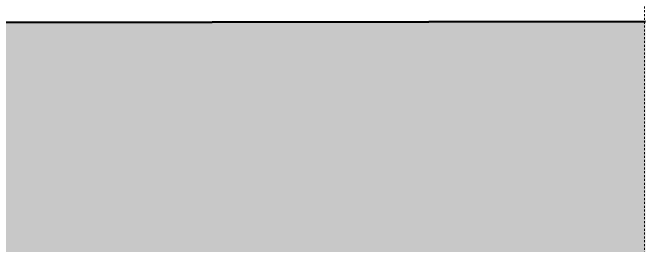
# Model space of a CAD drawing. Header units: inches. Extents: x -4179 to 1631, y -360 to 585.
# Drawn here: x -1952.11 to -1910.9, y -15.63 to -0.45 of the extents above; entities that cross this region are included whole.
import ezdxf

# ---------------------------------------------------------------- set-up
doc = ezdxf.new("R2010")
doc.units = ezdxf.units.IN
doc.header["$MEASUREMENT"] = 0
doc.linetypes.add('Aligning Line 1_8_', pattern=[0.25, 0.125, -0.125])
for name, color, linetype, lineweight in [('0-1', 7, 'Continuous', 5), ('C-TOPO', 7, 'Continuous', 9), ('C-TOPO-1', 250, 'Continuous', 50), ('G-ANNO-SYMB-2', 147, 'Aligning Line 1_8_', 9)]:
    doc.layers.add(name, color=color, linetype=linetype, lineweight=lineweight)

# ---------------------------------------------------------------- blocks, each defined once
blk = doc.blocks.new('CTR  - Topography_rvt-1-BUILDING ELEVATION - WEST')
at = {"layer": 'C-TOPO'}
h = blk.add_hatch(dxfattribs=at)
h.set_pattern_fill('FP_6', color=256, style=0, pattern_type=2)
h.set_pattern_definition([(0, (-2936.56, 0), (24, 24), [24, -24]), (0, (-2936.56, 9), (24, 24), [24, -24]), (0, (-2936.56, 18), (24, 24), [24, -24]), (90, (-2933.56, 21), (-24, 24), [24, -24]), (90, (-2924.56, 21), (-24, 24), [24, -24]), (90, (-2915.56, 21), (-24, 24), [24, -24])])
h.paths.add_polyline_path([(-2594.404, -206.572), (-1910.896, -206.572), (-1910.896, -1.03), (-1969.989, -1.075), (-2012.198, -0.842), (-2067.07, -0.88), (-2096.616, -1.494), (-2586.241, -2.924), (-2642.236, -2.96), (-2653.776, -3), (-3639.932, -3), (-3847.118, -22.496), (-3898.724, -18.117), (-3985.008, -4.1), (-3985.008, -206.572), (-2605.283, -206.572)], flags=0)
blk.add_line((-1910.896, -1.03), (-1965.308, -1.106), dxfattribs=at)
at = {"layer": 'C-TOPO-1'}
blk.add_line((-1910.896, -1.03), (-1965.308, -1.106), dxfattribs=at)
blk = doc.blocks.new('CTR - 1st Phase - Common Walls_rvt-1-BUILDING ELEVATION - WEST')
at = {"layer": 'G-ANNO-SYMB-2'}
blk.add_line((-1910.956, 526.953), (-1910.956, -145.839), dxfattribs=at)
blk = doc.blocks.new('CTR - 1st Phase -Stairs _ Elevators_rvt-1-BUILDING ELEVATION - WEST')
at = {"layer": 'G-ANNO-SYMB-2'}
blk.add_line((-1910.956, 526.953), (-1910.956, -206.492), dxfattribs=at)

msp = doc.modelspace()

# ---------------------------------------------------------------- block references
at = {"layer": '0-1'}
for name in ['CTR - 1st Phase - Common Walls_rvt-1-BUILDING ELEVATION - WEST', 'CTR - 1st Phase -Stairs _ Elevators_rvt-1-BUILDING ELEVATION - WEST', 'CTR  - Topography_rvt-1-BUILDING ELEVATION - WEST']:
    msp.add_blockref(name, (0, 0), dxfattribs=at)

doc.saveas('drawing.dxf')
